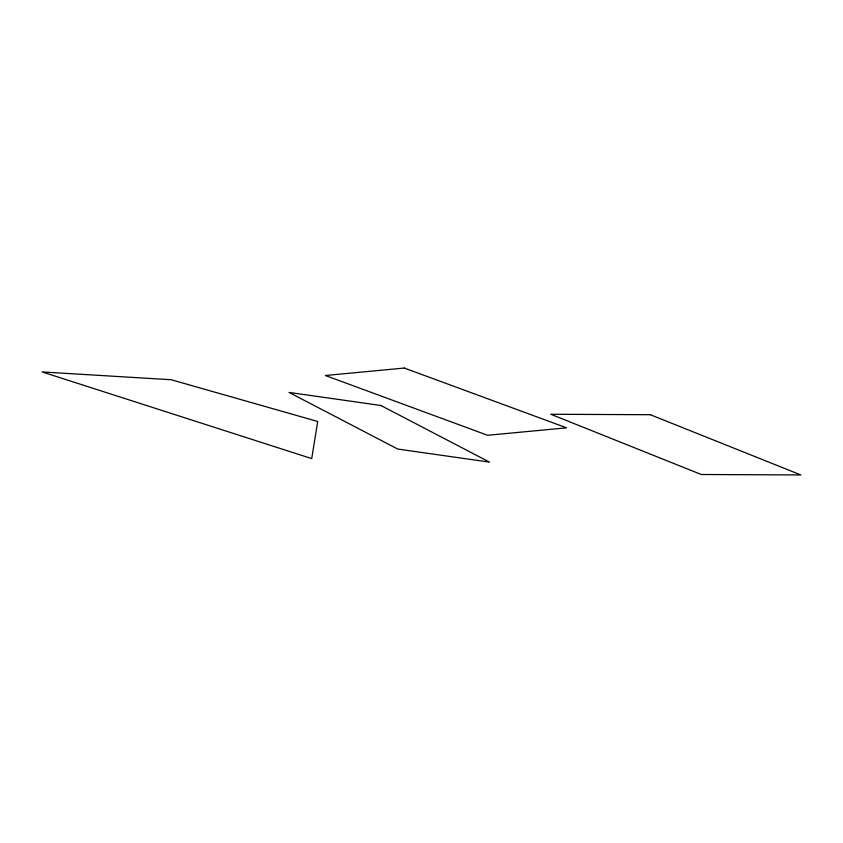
<?xml version="1.0" encoding="UTF-8"?>
<svg xmlns="http://www.w3.org/2000/svg" width="843" height="843" viewBox="0 0 843 843"><rect width="100%" height="100%" fill="white"/><g stroke="black" fill="none" stroke-linecap="round" stroke-linejoin="round"><path stroke-width="1.26" d="M317.695 421.479L311.72 458.613L42.15 371.942L171.182 379.729L317.695 421.479M404.355 368.054L325.366 375.493L487.602 435.273L566.601 427.833L404.355 368.054M650.353 414.714L550.795 414.261L701.292 474.504L800.85 474.946L650.353 414.714M380.846 405.483L289.065 392.416L397.748 449.056L489.53 462.122L380.846 405.483"/></g></svg>
